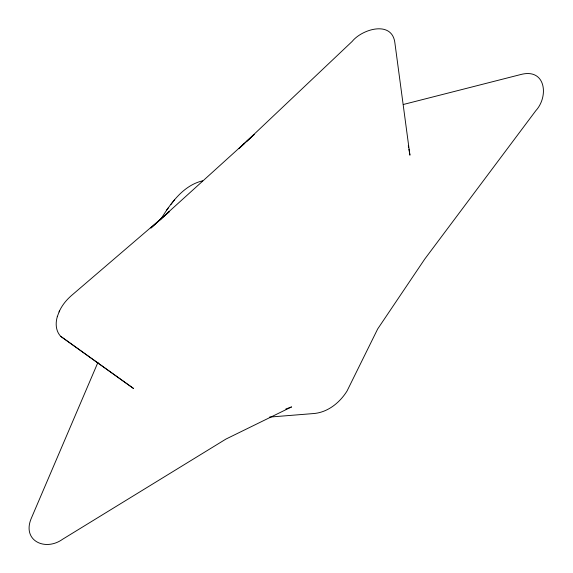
<?xml version="1.0" encoding="UTF-8"?>
<svg xmlns="http://www.w3.org/2000/svg" width="573" height="573" viewBox="0 0 573 573"><rect width="100%" height="100%" fill="white"/><g stroke="black" fill="none" stroke-linecap="round" stroke-linejoin="round"><path stroke-width="0.86" d="M57.415 316.339C55.287 323.065 55.66 330.958 60.681 336.33L133.538 388.487L60.681 336.33M59.083 311.948C62.027 304.958 67.156 299.056 72.972 294.264L169.307 211.645L150.864 228.047L254.118 134.54L246.54 141.552M57.279 316.69L59.556 310.709M97.99 362.265L31.587 517.641C21.287 540.446 45.009 551.813 62.536 539.3L225.991 439.047L291.6 406.909L285.805 409.029M160.44 219.796C170.51 203.616 183.023 185.451 202.684 180.81M170.861 204.547L174.5 199.87M166.657 209.99L168.555 207.569M244.642 143.307L238.962 148.572L352.173 41.421C362.172 28.979 392.304 20.026 394.912 43.075L409.931 155.183L408.893 149.123M403.292 104.494L520.929 74.49C545.783 67.979 548.948 96.379 535.812 110.689L424.794 259.01L377.693 328.938L347.045 391.001C339.753 402.712 327.727 412.453 313.603 413.548L269.525 417.087M408.298 145.664L408.599 147.397"/></g></svg>
